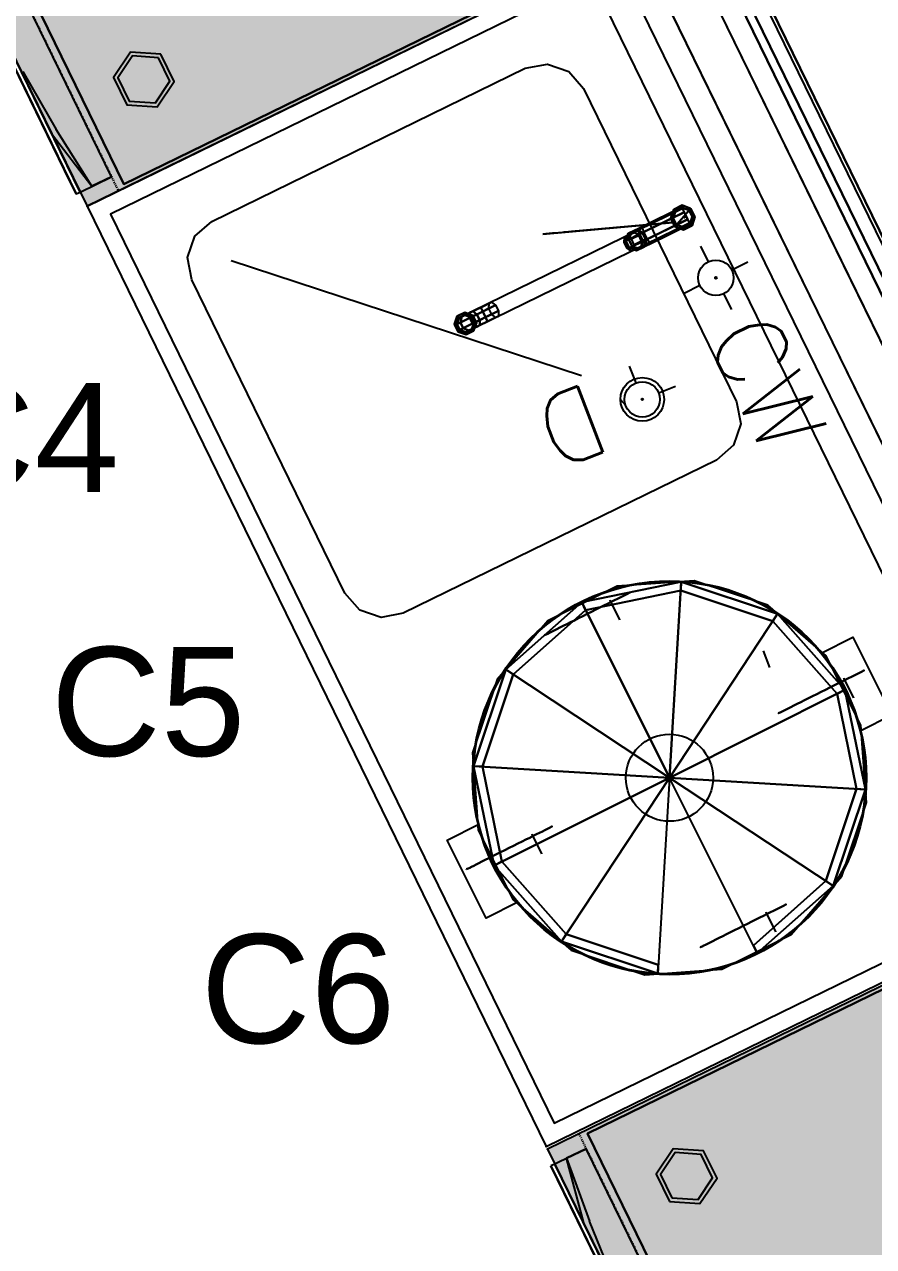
# Model space of a CAD drawing. Header units: millimetres. Extents: x 9159 to 17971, y 10368 to 13314.
# Drawn here: x 14528.6 to 14626, y 11557.1 to 11697.2 of the extents above; entities that cross this region are included whole.
import ezdxf
from ezdxf.enums import TextEntityAlignment as Align

# ---------------------------------------------------------------- set-up
doc = ezdxf.new("R2010")
doc.units = ezdxf.units.MM
doc.header["$LTSCALE"] = 5
doc.linetypes.add('HIDDEN', pattern=[0.375, 0.25, -0.125])
doc.linetypes.add('NASCOSTA', pattern=[0.375, 0.25, -0.125])
for name, color, linetype in [('200-EquipBlack-3d', 250, 'Continuous'), ('200-EquipBorder-2d', 9, 'Continuous'), ('200-EquipID-2d', 7, 'Continuous'), ('200-EquipInternal-2d', 252, 'Continuous'), ('200-EquipSteel-3d', 9, 'Continuous'), ('250-Cwater-2d', 160, 'Continuous'), ('250-Drain-2D', 140, 'Continuous'), ('250-ele-2d', 20, 'Continuous')]:
    doc.layers.add(name, color=color, linetype=linetype)
doc.layers.add('200-InsPoint-3D', color=3, linetype='Continuous', plot=False)
doc.layers.add('Auto-Tefris', color=32, linetype='Continuous', lineweight=18)
doc.styles.add('Arial', font='arial.ttf')
doc.styles.add('ROMANS', font='micross.ttf')
doc.styles.add('SIMPLEX', font='SIMPLEX')

# ---------------------------------------------------------------- blocks, each defined once
blk = doc.blocks.new('RCDR2M20H')
at = {"layer": '200-EquipBorder-2d'}
blk.add_lwpolyline([(0, -700), (1274, -700), (1274, 0), (0, 0)], close=True, dxfattribs=at)
at = {"layer": '200-EquipInternal-2d', "linetype": 'NASCOSTA'}
blk.add_line((0, -660), (1274, -660), dxfattribs=at)
at = {"layer": '200-EquipSteel-3d', "elevation": 60}
blk.add_lwpolyline([(1154.5, -547.4), (1137, -577.7), (1154.5, -608.1), (1189.5, -608.1), (1207, -577.7), (1189.5, -547.4)], close=True, dxfattribs=at)
at = {"layer": '200-EquipSteel-3d'}
blk.add_lwpolyline([(1157, -551.8), (1142, -577.7), (1157, -603.7), (1187, -603.7), (1202, -577.7), (1187, -551.8)], close=True, dxfattribs=at)
blk.add_solid([(0, -700, 860), (0, 0, 860), (1274, -700, 860), (1274, 0, 860)], dxfattribs=at)
for points in [[(795.9, -660, 845), (795.9, -700, 845), (1255.9, -700, 845), (1255.9, -660, 845)], [(1255.9, -685, 165), (1255.9, -685, 845), (1255.9, -660, 845), (1255.9, -660, 165)]]:
    blk.add_3dface(points, dxfattribs=at)
for points, invisible_edges in [([(1255.9, -685, 845), (1255.9, -685, 165), (1179.5, -693.3, 165), (1181, -700, 845)], 4), ([(1179.5, -693.3, 165), (1181, -700, 845), (1104.3, -700, 845), (1102.8, -698.3, 165)], 5), ([(1255.9, -705, 840), (1240.3, -705, 811.5), (1025.9, -705, 792.1), (1025.9, -705, 840)], 4)]:
    blk.add_3dface(points, dxfattribs=dict(at, invisible_edges=invisible_edges))
at = {"layer": '200-EquipSteel-3d', "linetype": 'Continuous'}
blk.add_3dface([(795.9, -705, 840), (1255.9, -705, 840), (1255.9, -700, 845), (795.9, -700, 845)], dxfattribs=at)
at = {"layer": '200-InsPoint-3D', "linetype": 'Continuous'}
blk.add_point((1274, -700), dxfattribs=at)
blk.add_attdef('DISTANG', (0, 0), '', height=1, dxfattribs=at)
at = {"layer": '200-EquipSteel-3d', "linetype": 'Continuous'}
mesh = blk.add_polymesh((6, 3), dxfattribs=at)
for k, corner in enumerate([(1270, -651, 860), (1270, -651, 150), (1270, -651, 150), (4, -651, 860), (4, -651, 150), (4, -651, 150), (4, -1, 860), (4, -1, 150), (4, -651, 150), (1270, -1, 860), (1270, -1, 150), (1270, -651, 150), (1270, -1, 860), (1270, -1, 860), (1270, -651, 860), (4, -1, 860), (4, -1, 860), (4, -651, 860)]):
    mesh.set_mesh_vertex(divmod(k, 3), corner)
blk = doc.blocks.new('RCDR3M30H')
at = {"layer": '200-EquipBorder-2d'}
blk.add_lwpolyline([(0, -700), (1759, -700), (1759, 0), (0, 0)], close=True, dxfattribs=at)
at = {"layer": '200-EquipInternal-2d', "linetype": 'NASCOSTA'}
blk.add_line((0, -660), (1759, -660), dxfattribs=at)
at = {"layer": '200-EquipSteel-3d', "elevation": 60}
blk.add_lwpolyline([(115.3, -600.7), (132.8, -570.4), (115.3, -540.1), (80.3, -540.1), (62.8, -570.4), (80.3, -600.7)], close=True, dxfattribs=at)
at = {"layer": '200-EquipSteel-3d'}
blk.add_lwpolyline([(112.8, -596.4), (127.8, -570.4), (112.8, -544.5), (82.8, -544.5), (67.8, -570.4), (82.8, -596.4)], close=True, dxfattribs=at)
blk.add_solid([(0, -700, 860), (0, 0, 860), (1759, -700, 860), (1759, 0, 860)], dxfattribs=at)
for points in [[(4, -1, 150), (4, -651, 150), (4, -651, 860), (4, -1, 860)], [(1755, -651, 150), (4, -651, 150), (4, -651, 860), (1755, -651, 860)], [(19, -660, 165), (19, -685, 165), (19, -685, 845), (19, -660, 845)], [(19, -660, 845), (19, -700, 845), (479, -700, 845), (479, -660, 845)]]:
    blk.add_3dface(points, dxfattribs=at)
for points, invisible_edges in [([(95.4, -693.3, 165), (95.8, -700, 845), (19, -685, 845), (19, -685, 165)], 1), ([(172.3, -700, 845), (172.1, -698.3, 165), (95.4, -693.3, 165), (95.8, -700, 845)], 5), ([(19, -705, 840), (35.2, -705, 811.5), (249, -705, 792.1), (249, -705, 840)], 4)]:
    blk.add_3dface(points, dxfattribs=dict(at, invisible_edges=invisible_edges))
at = {"layer": '200-EquipSteel-3d', "linetype": 'Continuous'}
blk.add_3dface([(19, -705, 840), (479, -705, 840), (479, -700, 845), (19, -700, 845)], dxfattribs=at)
at = {"layer": '200-InsPoint-3D', "linetype": 'NASCOSTA'}
blk.add_point((0, -700), dxfattribs=at)
at = {"layer": '200-InsPoint-3D', "linetype": 'NASCOSTA', "flags": 9}
blk.add_attdef('DISTANG', (0, 0), '', height=1, dxfattribs=at)
blk = doc.blocks.new('SHTEB1')
at = {"layer": '200-EquipBlack-3d'}
for points, invisible_edges in [([(-12.8, 3.7, 947.4), (0.2, -1.8, 947.5), (-5.2, 10.8, 947.4), (-12.8, 3.7, 947.4)], 3), ([(-12.8, 3.7, 947.4), (-12.8, -7.1, 947.4), (0.2, -1.8, 947.5), (-12.8, 3.7, 947.4)], 6), ([(5.6, 10.8, 947.4), (-5.2, 10.8, 947.4), (0.2, -1.8, 947.5), (5.6, 10.8, 947.4)], 6), ([(13.2, 3.7, 947.4), (5.6, 10.8, 947.4), (0.2, -1.8, 947.5), (13.2, 3.7, 947.4)], 6), ([(13.2, -7.1, 947.4), (13.2, 3.7, 947.4), (0.2, -1.8, 947.5), (13.2, -7.1, 947.4)], 6), ([(-12.8, -7.1, 947.4), (-5.2, -14.5, 947.5), (0.2, -1.8, 947.5), (-12.8, -7.1, 947.4)], 6), ([(-5.2, -14.5, 947.5), (5.6, -14.5, 947.5), (0.2, -1.8, 947.5), (-5.2, -14.5, 947.5)], 6), ([(5.6, -14.5, 947.5), (13.2, -7.1, 947.4), (0.2, -1.8, 947.5), (5.6, -14.5, 947.5)], 6), ([(0.2, -14.5, 935.5), (0.2, -14.5, 947.5), (-41.4, -123.4, 1041.7), (-53.2, -154.5, 1060.2)], 4), ([(-41.4, -123.4, 1041.7), (-43.9, -130.1, 1049.3), (-53.2, -154.5, 1060.2)], 10), ([(-43.9, -130.1, 1049.3), (-44.5, -131.7, 1057.3), (-53.2, -154.5, 1072.8), (-53.2, -154.5, 1060.2)], 10), ([(-44.5, -131.7, 1057.3), (-45.1, -133.3, 1065.3), (-51.9, -151.1, 1079.5), (-53.2, -154.5, 1072.8)], 10), ([(-45.1, -133.3, 1065.3), (-45.1, -133.3, 1073.2), (-49.3, -144.1, 1082.6), (-51.9, -151.1, 1079.5)], 10), ([(-49.3, -144.1, 1082.6), (-45.1, -133.3, 1073.2), (-46.8, -137.7, 1079.5), (-49.3, -144.1, 1082.6)], 1)]:
    blk.add_3dface(points, dxfattribs=dict(at, invisible_edges=invisible_edges))
at = {"layer": '200-EquipInternal-2d'}
blk.add_lwpolyline([(9, 3.7), (3.7, 9), (-3.7, 9), (-9, 3.7), (-9, -285.4), (-3.7, -290.6), (3.7, -290.6), (9, -285.4)], close=True, dxfattribs=at)
at = {"layer": '200-EquipSteel-3d', "extrusion": (-1, 0, 0)}
for p, q in [((5.6, -14.5, 930.6), (-5.2, 10.8, 930.6)), ((5.6, -14.5, 935.5), (-5.2, 10.8, 935.5)), ((4.5, -12, 933.2), (-4.1, 8.3, 933.2))]:
    blk.add_line(p, q, dxfattribs=at)
at = {"layer": '200-EquipSteel-3d', "extrusion": (0, -0.866025, 0.5), "elevation": 537.9}
blk.add_lwpolyline([(-9, 795.3), (-9, 787.8), (-3.7, 782.6), (3.7, 782.6), (9, 787.8), (9, 795.3), (3.7, 800.6), (-3.7, 800.6)], close=True, dxfattribs=at)
at = {"layer": '200-EquipSteel-3d'}
for points in [[(-5.2, 10.8, 930.6), (-5.2, 10.8, 879), (-12.8, 3.7, 879), (-12.8, 3.7, 930.6)], [(-5.2, 10.8, 930.6), (-12.8, 3.7, 930.6), (-10.2, 2.6, 933.2), (-4.1, 8.3, 933.2)], [(-5.2, 10.8, 935.5), (-4.1, 8.3, 933.2), (-10.2, 2.6, 933.2), (-12.8, 3.7, 935.5)], [(-5.2, 10.8, 935.5), (-12.8, 3.7, 935.5), (-12.8, 3.7, 947.4), (-5.2, 10.8, 947.4)], [(-12.8, 3.7, 930.6), (-12.8, 3.7, 879), (-12.8, -7.1, 879), (-12.8, -7.1, 930.6)], [(-12.8, 3.7, 930.6), (-12.8, -7.1, 930.6), (-10.2, -6, 933.2), (-10.2, 2.6, 933.2)], [(-10.2, 2.6, 933.2), (-10.2, -6, 933.2), (-12.8, -7.1, 935.5), (-12.8, 3.7, 935.5)], [(-12.8, 3.7, 947.4), (-12.8, 3.7, 935.5), (-12.8, -7.1, 935.5), (-12.8, -7.1, 947.4)], [(-10.8, 2.4, 917.4), (-10.8, -48.5, 922), (-4.5, -49.5, 927.5), (-4.5, 2.5, 923.7)], [(-10.8, 2.3, 908.5), (-10.8, -50.9, 914.3), (-10.8, -48.5, 922), (-10.8, 2.4, 917.4)], [(-4.5, 2.2, 902.1), (-4.5, -56.1, 908.8), (-10.8, -50.9, 914.3), (-10.8, 2.3, 908.5)], [(5.6, 10.8, 930.6), (5.6, 10.8, 879), (-5.2, 10.8, 879), (-5.2, 10.8, 930.6)], [(5.6, 10.8, 930.6), (-5.2, 10.8, 930.6), (-4.1, 8.3, 933.2), (4.5, 8.3, 933.2)], [(4.5, 8.3, 933.2), (-4.1, 8.3, 933.2), (-5.2, 10.8, 935.5), (5.6, 10.8, 935.5)], [(5.6, 10.8, 935.5), (-5.2, 10.8, 935.5), (-5.2, 10.8, 947.4), (5.6, 10.8, 947.4)], [(-4.5, 2.5, 923.7), (-4.5, -49.5, 927.5), (4.5, -49.5, 927.5), (4.5, 2.5, 923.7)], [(-4.5, -56.1, 908.8), (-4.5, 2.2, 902.1), (4.5, 2.2, 902.1), (4.5, -56.1, 908.8)], [(13.2, 3.7, 930.6), (5.6, 10.8, 930.6), (4.5, 8.3, 933.2), (10.6, 2.6, 933.2)], [(10.6, 2.6, 933.2), (4.5, 8.3, 933.2), (5.6, 10.8, 935.5), (13.2, 3.7, 935.5)], [(10.8, -48.5, 922), (10.8, 2.4, 917.4), (4.5, 2.5, 923.7), (4.5, -49.5, 927.5)], [(4.5, -56.1, 908.8), (4.5, 2.2, 902.1), (10.8, 2.3, 908.5), (10.8, -50.9, 914.3)], [(13.2, 3.7, 930.6), (13.2, 3.7, 879), (5.6, 10.8, 879), (5.6, 10.8, 930.6)], [(5.6, 10.8, 935.5), (5.6, 10.8, 947.4), (13.2, 3.7, 947.4), (13.2, 3.7, 935.5)], [(13.2, -7.1, 930.6), (13.2, 3.7, 930.6), (10.6, 2.6, 933.2), (10.6, -6, 933.2)], [(10.6, -6, 933.2), (10.6, 2.6, 933.2), (13.2, 3.7, 935.5), (13.2, -7.1, 935.5)], [(10.8, -50.9, 914.3), (10.8, 2.3, 908.5), (10.8, 2.3, 917.4), (10.8, -48.5, 922)], [(13.2, -7.1, 930.6), (13.2, -7.1, 879), (13.2, 3.7, 879), (13.2, 3.7, 930.6)], [(13.2, 3.7, 935.5), (13.2, 3.7, 947.4), (13.2, -7.1, 947.4), (13.2, -7.1, 935.5)], [(-12.8, -7.1, 930.6), (-5.2, -14.5, 930.6), (-4.1, -12, 933.2), (-10.2, -6, 933.2)], [(-12.8, -7.1, 935.5), (-10.2, -6, 933.2), (-4.1, -12, 933.2), (-5.2, -14.5, 935.5)], [(-12.8, -7.1, 930.6), (-12.8, -7.1, 879), (-5.2, -14.5, 879), (-5.2, -14.5, 930.6)], [(-12.8, -7.1, 935.5), (-5.2, -14.5, 935.5), (-5.2, -14.5, 947.5), (-12.8, -7.1, 947.4)], [(-4.1, -12, 933.2), (-5.2, -14.5, 930.6), (5.6, -14.5, 930.6), (4.5, -12, 933.2)], [(-4.1, -12, 933.2), (4.5, -12, 933.2), (5.6, -14.5, 935.5), (-5.2, -14.5, 935.5)], [(4.5, -12, 933.2), (5.6, -14.5, 930.6), (13.2, -7.1, 930.6), (10.6, -6, 933.2)], [(5.6, -14.5, 935.5), (4.5, -12, 933.2), (10.6, -6, 933.2), (13.2, -7.1, 935.5)], [(5.6, -14.5, 930.6), (5.6, -14.5, 879), (13.2, -7.1, 879), (13.2, -7.1, 930.6)], [(5.6, -14.5, 947.5), (5.6, -14.5, 935.5), (13.2, -7.1, 935.5), (13.2, -7.1, 947.4)], [(-5.2, -14.5, 930.6), (-5.2, -14.5, 879), (5.6, -14.5, 879), (5.6, -14.5, 930.6)], [(-5.2, -14.5, 935.5), (5.6, -14.5, 935.5), (5.6, -14.5, 947.5), (-5.2, -14.5, 947.5)], [(-4.5, -49.5, 927.5), (-4.5, -51, 931.3), (-10.8, -54.3, 928.1), (-10.8, -48.5, 922)], [(-10.8, -48.5, 922), (-10.8, -54.3, 928.1), (-10.8, -62.1, 923.6), (-10.8, -50.9, 914.3)], [(-10.8, -57.1, 937), (-4.5, -50.8, 937), (-3.7, -54.7, 950.3), (-9, -59.3, 947.7)], [(-4.5, -51, 931.3), (-4.5, -50.8, 937), (-10.8, -57.1, 937), (-10.8, -54.3, 928.1)], [(-10.8, -50.9, 914.3), (-4.5, -56.1, 908.8), (-4.5, -68.5, 920.5), (-10.8, -62.1, 923.6)], [(-10.8, -54.3, 928.1), (-10.8, -57.1, 937), (-10.8, -66, 937), (-10.8, -62.1, 923.6)], [(-9, -59.3, 947.7), (-3.7, -54.7, 950.3), (-3.7, -65.6, 962.3), (-9, -68.2, 957.7)], [(4.5, -49.5, 927.5), (4.5, -51, 931.3), (-4.5, -51, 931.3), (-4.5, -49.5, 927.5)], [(-4.5, -50.8, 937), (4.5, -50.8, 937), (3.7, -54.7, 950.3), (-3.7, -54.7, 950.3)], [(4.5, -51, 931.3), (4.5, -50.8, 937), (-4.5, -50.8, 937), (-4.5, -51, 931.3)], [(-3.7, -54.7, 950.3), (3.7, -54.7, 950.3), (3.7, -65.6, 962.3), (-3.7, -65.6, 962.3)], [(4.5, -50.8, 937), (10.8, -57.1, 937), (9, -59.3, 947.7), (3.7, -54.7, 950.3)], [(3.7, -54.7, 950.3), (9, -59.3, 947.7), (9, -68.2, 957.7), (3.7, -65.6, 962.3)], [(4.5, -49.5, 927.5), (10.8, -48.5, 922), (10.8, -54.3, 928.1), (4.5, -51, 931.3)], [(4.5, -51, 931.3), (10.8, -54.3, 928.1), (10.8, -57.1, 937), (4.5, -50.8, 937)], [(4.5, -56.1, 908.8), (10.8, -50.9, 914.3), (10.8, -62.1, 923.6), (4.5, -68.5, 920.5)], [(10.8, -48.5, 922), (10.8, -50.9, 914.3), (10.8, -62.1, 923.6), (10.8, -54.3, 928.1)], [(10.8, -54.3, 928.1), (10.8, -62.1, 923.6), (10.8, -66, 937), (10.8, -57.1, 937)], [(-10.8, -66, 937), (-9, -65.7, 943.9), (-9, -59.3, 947.7), (-10.8, -57.1, 937)], [(-10.8, -62.1, 923.6), (-4.5, -68.5, 920.5), (-4.5, -72.4, 937), (-10.8, -66, 937)], [(-4.5, -72.4, 937), (-3.7, -72.6, 941.3), (-9, -65.7, 943.9), (-10.8, -66, 937)], [(-9, -65.7, 943.9), (-9, -71.9, 951.2), (-9, -68.2, 957.7), (-9, -59.3, 947.7)], [(-3.7, -72.6, 941.3), (-3.7, -74.6, 946.7), (-9, -71.9, 951.2), (-9, -65.7, 943.9)], [(-4.5, -56.1, 908.8), (4.5, -56.1, 908.8), (4.5, -68.5, 920.5), (-4.5, -68.5, 920.5)], [(-4.5, -68.5, 920.5), (4.5, -68.5, 920.5), (4.5, -72.4, 937), (-4.5, -72.4, 937)], [(3.7, -72.6, 941.3), (9, -65.7, 943.9), (9, -71.9, 951.2), (3.7, -74.6, 946.7)], [(4.5, -72.4, 937), (10.8, -66, 937), (9, -65.7, 943.9), (3.7, -72.6, 941.3)], [(4.5, -68.5, 920.5), (10.8, -62.1, 923.6), (10.8, -66, 937), (4.5, -72.4, 937)], [(10.8, -66, 937), (10.8, -57.1, 937), (9, -59.3, 947.7), (9, -65.7, 943.9)], [(9, -65.7, 943.9), (9, -59.3, 947.7), (9, -68.2, 957.7), (9, -71.9, 951.2)], [(4.5, -72.4, 937), (3.7, -72.6, 941.3), (-3.7, -72.6, 941.3), (-4.5, -72.4, 937)], [(3.7, -72.6, 941.3), (3.7, -74.6, 946.7), (-3.7, -74.6, 946.7), (-3.7, -72.6, 941.3)], [(-3.7, -255.3, 1066.7), (-9, -255.3, 1061.4), (-9, -241.4, 1057.7), (-3.7, -238.8, 1062.3)], [(-9, -255.3, 1054), (-9, -255.3, 1061.4), (-9, -241.4, 1057.7), (-9, -245.1, 1051.2)], [(-3.7, -255.3, 1048.7), (-9, -255.3, 1054), (-9, -245.1, 1051.2), (-3.7, -247.8, 1046.7)], [(3.7, -255.3, 1066.7), (-3.7, -255.3, 1066.7), (-3.7, -238.8, 1062.3), (3.7, -238.8, 1062.3)], [(-3.7, -255.3, 1048.7), (-3.7, -247.8, 1046.7), (3.7, -247.8, 1046.7), (3.7, -255.3, 1048.7)], [(9, -255.3, 1061.4), (3.7, -255.3, 1066.7), (3.7, -238.8, 1062.3), (9, -241.4, 1057.7)], [(3.7, -255.3, 1048.7), (3.7, -247.8, 1046.7), (9, -245.1, 1051.2), (9, -255.3, 1054)], [(9, -255.3, 1054), (9, -245.1, 1051.2), (9, -241.4, 1057.7), (9, -255.3, 1061.4)], [(-9, -265.4, 1051.2), (-9, -269.1, 1057.7), (-9, -255.3, 1061.4), (-9, -255.3, 1054)], [(-3.7, -271.8, 1062.3), (-9, -269.1, 1057.7), (-9, -255.3, 1061.4), (-3.7, -255.3, 1066.7)], [(-3.7, -262.8, 1046.7), (-9, -265.4, 1051.2), (-9, -255.3, 1054), (-3.7, -255.3, 1048.7)], [(-3.7, -268.3, 1041.2), (-9, -272.8, 1043.8), (-9, -265.4, 1051.2), (-3.7, -262.8, 1046.7)], [(-9, -272.8, 1043.8), (-9, -279.3, 1047.5), (-9, -269.1, 1057.7), (-9, -265.4, 1051.2)], [(3.7, -271.8, 1062.3), (-3.7, -271.8, 1062.3), (-3.7, -255.3, 1066.7), (3.7, -255.3, 1066.7)], [(-3.7, -262.8, 1046.7), (-3.7, -255.3, 1048.7), (3.7, -255.3, 1048.7), (3.7, -262.8, 1046.7)], [(-3.7, -268.3, 1041.2), (-3.7, -262.8, 1046.7), (3.7, -262.8, 1046.7), (3.7, -268.3, 1041.2)], [(9, -269.1, 1057.7), (3.7, -271.8, 1062.3), (3.7, -255.3, 1066.7), (9, -255.3, 1061.4)], [(3.7, -262.8, 1046.7), (3.7, -255.3, 1048.7), (9, -255.3, 1054), (9, -265.4, 1051.2)], [(3.7, -268.3, 1041.2), (3.7, -262.8, 1046.7), (9, -265.4, 1051.2), (9, -272.8, 1043.8)], [(9, -265.4, 1051.2), (9, -255.3, 1054), (9, -255.3, 1061.4), (9, -269.1, 1057.7)], [(9, -272.8, 1043.8), (9, -265.4, 1051.2), (9, -269.1, 1057.7), (9, -279.3, 1047.5)], [(-4.8, -267.6, 977.4), (-11.7, -274.4, 977.4), (-11.7, -274.4, 988.8), (-4.8, -267.6, 988.8)], [(-3.7, -270.3, 994.5), (-4.8, -267.6, 988.8), (-11.7, -274.4, 988.8), (-9, -275.5, 994.5)], [(-4.8, -267.6, 977.4), (-3.7, -270.3, 973), (-9, -275.5, 973), (-11.7, -274.4, 977.4)], [(-11.7, -274.4, 977.4), (-11.7, -284.1, 977.4), (-11.7, -284.1, 988.8), (-11.7, -274.4, 988.8)], [(-9, -275.5, 994.5), (-11.7, -274.4, 988.8), (-11.7, -284.1, 988.8), (-9, -283, 994.5)], [(-11.7, -274.4, 977.4), (-9, -275.5, 973), (-9, -283, 973), (-11.7, -284.1, 977.4)], [(-3.7, -270.3, 1033.7), (-9, -275.5, 1033.7), (-9, -272.8, 1043.8), (-3.7, -268.3, 1041.2)], [(-3.7, -283.8, 1050.2), (-9, -279.3, 1047.5), (-9, -269.1, 1057.7), (-3.7, -271.8, 1062.3)], [(-3.7, -270.3, 994.5), (-9, -275.5, 994.5), (-9, -275.5, 1033.7), (-3.7, -270.3, 1033.7)], [(-9, -275.5, 1033.7), (-9, -283, 1033.7), (-9, -279.3, 1047.5), (-9, -272.8, 1043.8)], [(-9, -275.5, 994.5), (-9, -283, 994.5), (-9, -283, 1033.7), (-9, -275.5, 1033.7)], [(-3.7, -288.3, 1033.7), (-9, -283, 1033.7), (-9, -279.3, 1047.5), (-3.7, -283.8, 1050.2)], [(4.8, -267.6, 977.4), (-4.8, -267.6, 977.4), (-4.8, -267.6, 988.8), (4.8, -267.6, 988.8)], [(3.7, -270.3, 994.5), (4.8, -267.6, 988.8), (-4.8, -267.6, 988.8), (-3.7, -270.3, 994.5)], [(4.8, -267.6, 977.4), (3.7, -270.3, 973), (-3.7, -270.3, 973), (-4.8, -267.6, 977.4)], [(-3.7, -270.3, 1033.7), (-3.7, -268.3, 1041.2), (3.7, -268.3, 1041.2), (3.7, -270.3, 1033.7)], [(3.7, -270.3, 994.5), (-3.7, -270.3, 994.5), (-3.7, -270.3, 1033.7), (3.7, -270.3, 1033.7)], [(3.7, -283.8, 1050.2), (-3.7, -283.8, 1050.2), (-3.7, -271.8, 1062.3), (3.7, -271.8, 1062.3)], [(9, -275.5, 994.5), (11.7, -274.4, 988.8), (4.8, -267.6, 988.8), (3.7, -270.3, 994.5)], [(11.7, -274.4, 977.4), (9, -275.5, 973), (3.7, -270.3, 973), (4.8, -267.6, 977.4)], [(3.7, -270.3, 1033.7), (3.7, -268.3, 1041.2), (9, -272.8, 1043.8), (9, -275.5, 1033.7)], [(9, -279.3, 1047.5), (3.7, -283.8, 1050.2), (3.7, -271.8, 1062.3), (9, -269.1, 1057.7)], [(9, -275.5, 994.5), (3.7, -270.3, 994.5), (3.7, -270.3, 1033.7), (9, -275.5, 1033.7)], [(9, -283, 1033.7), (3.7, -288.3, 1033.7), (3.7, -283.8, 1050.2), (9, -279.3, 1047.5)], [(11.7, -274.4, 977.4), (4.8, -267.6, 977.4), (4.8, -267.6, 988.8), (11.7, -274.4, 988.8)], [(9, -275.5, 1033.7), (9, -272.8, 1043.8), (9, -279.3, 1047.5), (9, -283, 1033.7)], [(9, -283, 994.5), (11.7, -284.1, 988.8), (11.7, -274.4, 988.8), (9, -275.5, 994.5)], [(11.7, -284.1, 977.4), (9, -283, 973), (9, -275.5, 973), (11.7, -274.4, 977.4)], [(9, -283, 994.5), (9, -275.5, 994.5), (9, -275.5, 1033.7), (9, -283, 1033.7)], [(11.7, -284.1, 977.4), (11.7, -274.4, 977.4), (11.7, -274.4, 988.8), (11.7, -284.1, 988.8)], [(-9, -283, 994.5), (-11.7, -284.1, 988.8), (-4.8, -291, 988.8), (-3.7, -288.3, 994.5)], [(-11.7, -284.1, 977.4), (-9, -283, 973), (-3.7, -288.3, 973), (-4.8, -291, 977.4)], [(-11.7, -284.1, 977.4), (-4.8, -291, 977.4), (-4.8, -291, 988.8), (-11.7, -284.1, 988.8)], [(-9, -283, 994.5), (-3.7, -288.3, 994.5), (-3.7, -288.3, 1033.7), (-9, -283, 1033.7)], [(-3.7, -288.3, 994.5), (-4.8, -291, 988.8), (4.8, -291, 988.8), (3.7, -288.3, 994.5)], [(-4.8, -291, 977.4), (-3.7, -288.3, 973), (3.7, -288.3, 973), (4.8, -291, 977.4)], [(-4.8, -291, 977.4), (4.8, -291, 977.4), (4.8, -291, 988.8), (-4.8, -291, 988.8)], [(3.7, -288.3, 1033.7), (-3.7, -288.3, 1033.7), (-3.7, -283.8, 1050.2), (3.7, -283.8, 1050.2)], [(-3.7, -288.3, 994.5), (3.7, -288.3, 994.5), (3.7, -288.3, 1033.7), (-3.7, -288.3, 1033.7)], [(3.7, -288.3, 994.5), (9, -283, 994.5), (9, -283, 1033.7), (3.7, -288.3, 1033.7)], [(3.7, -288.3, 994.5), (4.8, -291, 988.8), (11.7, -284.1, 988.8), (9, -283, 994.5)], [(4.8, -291, 977.4), (3.7, -288.3, 973), (9, -283, 973), (11.7, -284.1, 977.4)], [(4.8, -291, 977.4), (11.7, -284.1, 977.4), (11.7, -284.1, 988.8), (4.8, -291, 988.8)]]:
    blk.add_3dface(points, dxfattribs=at)
blk = doc.blocks.new('attrib')
at = {"layer": '200-EquipID-2d', "style": 'Arial'}
blk.add_attdef('POS', text='', height=2.5, dxfattribs=at).set_placement((0, 0, -1), align=Align.MIDDLE)
at = {"layer": '200-EquipID-2d', "style": 'ROMANS', "flags": 1}
for tag, p in [('ZONA', (0, -4.905, -2)), ('EQUIPMENTDATA', (0, -7.89, -2)), ('LONGDESCR', (0, -11.302, -2)), ('EQUIPMENTCONN', (0, -14.714, -2)), ('ACCESSORYDATA', (0, -18.552, -2)), ('ACCESSORYCONN', (0, -21.857, -2))]:
    blk.add_attdef(tag, text='', height=2.5, dxfattribs=at).set_placement(p, align=Align.CENTER)
blk = doc.blocks.new('CCON')
at = {"layer": '250-Cwater-2d'}
for p, q in [((0, 40.6), (0, 20.3)), ((-40.6, 0), (-20.3, 0)), ((20.3, 0), (40.6, 0)), ((0, -20.3), (0, -40.6))]:
    blk.add_line(p, q, dxfattribs=at)
for radius in [20.3, 1]:
    blk.add_circle((0, 0), radius, dxfattribs=at)
blk.add_point((0, 0), dxfattribs=at)
at = {"layer": '250-Cwater-2d', "style": 'SIMPLEX', "flags": 8}
blk.add_attdef('CW', (56.5, -40.6), '', height=81, dxfattribs=at)
blk = doc.blocks.new('TRB6')
at = {"layer": '200-EquipBlack-3d', "extrusion": (0, 1, 0)}
for centre in [(0.4, 62.9, 210.2), (200.4, 62.9, 10.2), (-199.6, 62.9, 10.2), (0.4, 62.9, -189.8)]:
    blk.add_circle(centre, 55, dxfattribs=at)
at = {"layer": '200-EquipBorder-2d'}
for points in [[(-219.4, -50), (-260, -50), (-260, 50), (-219.4, 50)], [(219.4, 50), (260, 50), (260, -50), (219.4, -50)]]:
    blk.add_lwpolyline(points, dxfattribs=at)
blk.add_circle((0, 0), 225, dxfattribs=at)
at = {"layer": '200-EquipInternal-2d'}
blk.add_circle((0, 0), 50, dxfattribs=at)
at = {"layer": '200-EquipSteel-3d', "elevation": 580}
blk.add_lwpolyline([(-44.4, 223.3), (-126.5, 189.3), (-189.3, 126.5), (-223.3, 44.4), (-223.3, -44.4), (-189.3, -126.5), (-126.5, -189.3), (-44.4, -223.3), (44.4, -223.3), (126.5, -189.3), (189.3, -126.5), (223.3, -44.4), (223.3, 44.4), (189.3, 126.5), (126.5, 189.3), (44.4, 223.3)], close=True, dxfattribs=at)
at = {"layer": '200-EquipSteel-3d', "extrusion": (1, 0, 0)}
for points, elevation in [([(187.5, 50.6), (187.5, 150), (212.5, 150), (212.5, 50.6)], 30), ([(-12.5, 50.6), (-12.5, 150), (12.5, 150), (12.5, 50.6)], -170), ([(-12.5, 50.6), (-12.5, 150), (12.5, 150), (12.5, 50.6)], 230), ([(-212.5, 50.6), (-212.5, 150), (-187.5, 150), (-187.5, 50.6)], 30)]:
    blk.add_lwpolyline(points, dxfattribs=dict(at, elevation=elevation))
at = {"layer": '200-EquipSteel-3d'}
blk.add_circle((0, 0, 600), 225.9, dxfattribs=at)
at = {"layer": '200-InsPoint-3D', "flags": 9}
blk.add_attdef('DISTANG', (0, 0), '', height=1, dxfattribs=at)
at = {"layer": '200-EquipSteel-3d'}
mesh = blk.add_polymesh((12, 7), dxfattribs=dict(at, m_close=True))
for k, corner in enumerate([(0, -225, 150), (0, -225, 200), (0, -215, 200), (0, -215, 580), (0, -225, 580), (0, -225, 600), (0, 0, 580), (112.5, -194.9, 150), (112.5, -194.9, 200), (107.5, -186.2, 200), (107.5, -186.2, 580), (112.5, -194.9, 580), (112.5, -194.9, 600), (0, 0, 580), (194.9, -112.5, 150), (194.9, -112.5, 200), (186.2, -107.5, 200), (186.2, -107.5, 580), (194.9, -112.5, 580), (194.9, -112.5, 600), (0, 0, 580), (225, 0, 150), (225, 0, 200), (215, 0, 200), (215, 0, 580), (225, 0, 580), (225, 0, 600), (0, 0, 580), (194.9, 112.5, 150), (194.9, 112.5, 200), (186.2, 107.5, 200), (186.2, 107.5, 580), (194.9, 112.5, 580), (194.9, 112.5, 600), (0, 0, 580), (112.5, 194.9, 150), (112.5, 194.9, 200), (107.5, 186.2, 200), (107.5, 186.2, 580), (112.5, 194.9, 580), (112.5, 194.9, 600), (0, 0, 580), (0, 225, 150), (0, 225, 200), (0, 215, 200), (0, 215, 580), (0, 225, 580), (0, 225, 600), (0, 0, 580), (-112.5, 194.9, 150), (-112.5, 194.9, 200), (-107.5, 186.2, 200), (-107.5, 186.2, 580), (-112.5, 194.9, 580), (-112.5, 194.9, 600), (0, 0, 580), (-194.9, 112.5, 150), (-194.9, 112.5, 200), (-186.2, 107.5, 200), (-186.2, 107.5, 580), (-194.9, 112.5, 580), (-194.9, 112.5, 600), (0, 0, 580), (-225, 0, 150), (-225, 0, 200), (-215, 0, 200), (-215, 0, 580), (-225, 0, 580), (-225, 0, 600), (0, 0, 580), (-194.9, -112.5, 150), (-194.9, -112.5, 200), (-186.2, -107.5, 200), (-186.2, -107.5, 580), (-194.9, -112.5, 580), (-194.9, -112.5, 600), (0, 0, 580), (-112.5, -194.9, 150), (-112.5, -194.9, 200), (-107.5, -186.2, 200), (-107.5, -186.2, 580), (-112.5, -194.9, 580), (-112.5, -194.9, 600), (0, 0, 580)]):
    mesh.set_mesh_vertex(divmod(k, 7), corner)
blk = doc.blocks.new('DCON')
at = {"layer": '250-Drain-2D'}
for p, q in [((0, 40.6), (0, 20.3)), ((-40.6, 0), (-20.3, 0)), ((20.3, 0), (40.6, 0)), ((0, -20.3), (0, -40.6))]:
    blk.add_line(p, q, dxfattribs=at)
for radius in [20.3, 1]:
    blk.add_circle((0, 0), radius, dxfattribs=at)
blk.add_point((0, 0), dxfattribs=at)
at = {"layer": '250-Drain-2D', "style": 'SIMPLEX', "flags": 8}
blk.add_attdef('D', (50, -40.6), '', height=81, dxfattribs=at)
blk = doc.blocks.new('ECON')
at = {"layer": '250-ele-2d'}
for p, q in [((0, 40.6), (0, 20.3)), ((-40.6, 0), (-20.3, 0)), ((20.3, 0), (40.6, 0)), ((0, -20.3), (0, -40.6))]:
    blk.add_line(p, q, dxfattribs=at)
for radius in [20.3, 1]:
    blk.add_circle((0, 0), radius, dxfattribs=at)
blk.add_point((0, 0), dxfattribs=at)
at = {"layer": '250-ele-2d', "style": 'SIMPLEX', "flags": 8}
blk.add_attdef('E', (50, -40.6), '', height=81, dxfattribs=at)
blk = doc.blocks.new('MBM2GRW')
at = {"layer": '200-EquipBlack-3d', "elevation": 900}
for points in [[(39.6, -68), (29.2, -50), (39.6, -32), (60.4, -32), (70.8, -50), (60.4, -68)], [(680.4, -68), (690.8, -50), (680.4, -32), (659.6, -32), (649.2, -50), (659.6, -68)], [(39.6, -402), (29.2, -420), (39.6, -438), (60.4, -438), (70.8, -420), (60.4, -402)], [(680.4, -402), (690.8, -420), (680.4, -438), (659.6, -438), (649.2, -420), (659.6, -402)]]:
    blk.add_lwpolyline(points, close=True, dxfattribs=at)
at = {"layer": '200-EquipBlack-3d', "extrusion": (0, -1, 0), "elevation": 409.7}
for points in [[(246.3, 1236.3), (242.7, 1230), (246.3, 1223.7), (253.7, 1223.7), (257.3, 1230), (253.7, 1236.3)], [(516.3, 1236.3), (512.7, 1230), (516.3, 1223.7), (523.7, 1223.7), (527.3, 1230), (523.7, 1236.3)]]:
    blk.add_lwpolyline(points, close=True, dxfattribs=at)
at = {"layer": '200-EquipBlack-3d', "extrusion": (-1, 0, 0)}
for p in [(30, -361.9, 1372.3), (30, -396.7, 1334.9)]:
    blk.add_point(p, dxfattribs=at)
at = {"layer": '200-EquipBlack-3d', "extrusion": (1, 0, 0)}
for p in [(690, -361.9, 1372.3), (690, -396.7, 1334.9)]:
    blk.add_point(p, dxfattribs=at)
at = {"layer": '200-EquipBlack-3d'}
for points in [[(20, -12.7, 1390), (12.7, -20, 1390), (4, -15, 1370), (15, -4, 1370)], [(4, -15, 1370), (4, -15, 1350), (15, -4, 1350), (15, -4, 1370)], [(20, -12.7, 1390), (30, -30, 1405), (12.7, -20, 1390)], [(15, -4, 1370), (15, -4, 1350), (30, 0, 1350), (30, 0, 1370)], [(30, -10, 1390), (20, -12.7, 1390), (15, -4, 1370), (30, 0, 1370)], [(30, -10, 1390), (30, -30, 1405), (20, -12.7, 1390)], [(690, -10, 1390), (700, -12.7, 1390), (705, -4, 1370), (690, 0, 1370)], [(705, -4, 1370), (705, -4, 1350), (690, 0, 1350), (690, 0, 1370)], [(690, -10, 1390), (690, -30, 1405), (700, -12.7, 1390)], [(700, -12.7, 1390), (690, -30, 1405), (707.3, -20, 1390)], [(700, -12.7, 1390), (707.3, -20, 1390), (716, -15, 1370), (705, -4, 1370)], [(716, -15, 1370), (716, -15, 1350), (705, -4, 1350), (705, -4, 1370)], [(12.7, -20, 1390), (10, -30, 1390), (0, -30, 1370), (4, -15, 1370)], [(0, -30, 1370), (0, -30, 1350), (4, -15, 1350), (4, -15, 1370)], [(12.7, -20, 1390), (30, -30, 1405), (10, -30, 1390)], [(707.3, -20, 1390), (690, -30, 1405), (710, -30, 1390)], [(707.3, -20, 1390), (710, -30, 1390), (720, -30, 1370), (716, -15, 1370)], [(720, -30, 1370), (720, -30, 1350), (716, -15, 1350), (716, -15, 1370)], [(0, -330, 1370), (10, -330, 1390), (10, -30, 1390), (0, -30, 1370)], [(0, -330, 1350), (0, -330, 1370), (0, -30, 1370), (0, -30, 1350)], [(10, -330, 1390), (30, -330, 1405), (30, -30, 1405), (10, -30, 1390)], [(710, -330, 1390), (690, -330, 1405), (690, -30, 1405), (710, -30, 1390)], [(720, -330, 1370), (710, -330, 1390), (710, -30, 1390), (720, -30, 1370)], [(720, -330, 1350), (720, -330, 1370), (720, -30, 1370), (720, -30, 1350)], [(12.7, -340, 1390), (10, -330, 1390), (0, -330, 1370), (4, -345, 1370)], [(12.7, -340, 1390), (30, -330, 1405), (10, -330, 1390)], [(20, -347.3, 1390), (30, -330, 1405), (12.7, -340, 1390)], [(30, -350, 1390), (30, -330, 1405), (20, -347.3, 1390)], [(30, -330, 1334.9), (30, -330, 1372.2), (30, -370.4, 1372.3), (30, -396.7, 1334.9)], [(30, -330, 1290), (30, -330, 1334.9), (30, -396.7, 1334.9), (30, -417.9, 1290)], [(30, -330, 1250), (30, -330, 1290), (30, -417.9, 1290), (30, -430, 1250)], [(30, -330, 1405), (30, -370.4, 1372.3), (30, -330, 1372.2)], [(707.3, -340, 1390), (690, -330, 1405), (710, -330, 1390)], [(700, -347.3, 1390), (690, -330, 1405), (707.3, -340, 1390)], [(690, -350, 1390), (690, -330, 1405), (700, -347.3, 1390)], [(690, -330, 1405), (690, -370.4, 1372.3), (690, -330, 1372.2)], [(690, -330, 1250), (690, -330, 1290), (690, -417.9, 1290), (690, -430, 1250)], [(690, -330, 1290), (690, -330, 1334.9), (690, -396.7, 1334.9), (690, -417.9, 1290)], [(690, -330, 1334.9), (690, -330, 1372.2), (690, -370.4, 1372.3), (690, -396.7, 1334.9)], [(707.3, -340, 1390), (710, -330, 1390), (720, -330, 1370), (716, -345, 1370)], [(2.6, -364.3, 1334.8), (4, -345, 1370), (11, -356, 1370), (7.5, -383.7, 1334.9)], [(20, -347.3, 1390), (12.7, -340, 1390), (4, -345, 1370), (11, -356, 1370)], [(11, -356, 1370), (20, -347.3, 1390), (19.5, -366.2, 1371.1)], [(30, -350, 1390), (20, -347.3, 1390), (15, -356, 1370), (30, -370.4, 1372.3)], [(30, -370.4, 1372.3), (19.5, -366.2, 1371.1), (20, -347.3, 1390), (30, -350, 1390)], [(690, -350, 1390), (700, -347.3, 1390), (705, -356, 1370), (690, -370.4, 1372.3)], [(690, -370.4, 1372.3), (700.5, -366.2, 1371.1), (700, -347.3, 1390), (690, -350, 1390)], [(700, -347.3, 1390), (707.3, -340, 1390), (716, -345, 1370), (709, -356, 1370)], [(709, -356, 1370), (700, -347.3, 1390), (700.5, -366.2, 1371.1)], [(717.4, -364.3, 1334.8), (716, -345, 1370), (709, -356, 1370), (712.5, -383.7, 1334.9)], [(7.3, -383.8, 1334.9), (2.6, -364.3, 1334.8), (0.8, -389.2, 1289.7), (5.5, -404.9, 1290)], [(7.5, -383.7, 1334.9), (11, -356, 1370), (19.5, -366.2, 1371.1), (15, -392.7, 1334.9)], [(712.5, -383.7, 1334.9), (709, -356, 1370), (700.5, -366.2, 1371.1), (705, -392.7, 1334.9)], [(712.7, -383.8, 1334.9), (717.4, -364.3, 1334.8), (719.2, -389.2, 1289.7), (714.5, -404.9, 1290)], [(15, -392.7, 1334.9), (19.5, -366.2, 1371.1), (30, -370.4, 1372.3), (30, -396.7, 1334.9)], [(705, -392.7, 1334.9), (700.5, -366.2, 1371.1), (690, -370.4, 1372.3), (690, -396.7, 1334.9)], [(5.5, -404.9, 1290), (0.8, -389.2, 1289.7), (0, -400, 1250), (4, -415, 1250)], [(15, -392.7, 1334.9), (7.5, -383.7, 1334.9), (5.5, -404.9, 1290), (15, -413.9, 1290)], [(705, -392.7, 1334.9), (712.5, -383.7, 1334.9), (714.5, -404.9, 1290), (705, -413.9, 1290)], [(714.5, -404.9, 1290), (719.2, -389.2, 1289.7), (720, -400, 1250), (716, -415, 1250)], [(15, -413.9, 1290), (5.5, -404.9, 1290), (4, -415, 1250), (15, -426, 1250)], [(30, -396.7, 1334.9), (15, -392.7, 1334.9), (15, -413.9, 1290), (30, -417.9, 1290)], [(690, -396.7, 1334.9), (705, -392.7, 1334.9), (705, -413.9, 1290), (690, -417.9, 1290)], [(705, -413.9, 1290), (714.5, -404.9, 1290), (716, -415, 1250), (705, -426, 1250)], [(30, -417.9, 1290), (15, -413.9, 1290), (15, -426, 1250), (30, -430, 1250)], [(690, -417.9, 1290), (705, -413.9, 1290), (705, -426, 1250), (690, -430, 1250)]]:
    blk.add_3dface(points, dxfattribs=at)
for points, invisible_edges in [([(0, -330, 1290), (0, -330, 1370), (4, -345, 1370), (0.8, -389.2, 1289.7)], 8), ([(0, -400, 1250), (0, -330, 1250), (0, -330, 1290), (0.8, -389.2, 1289.7)], 4), ([(720, -330, 1290), (720, -330, 1370), (716, -345, 1370), (719.2, -389.2, 1289.7)], 8), ([(720, -400, 1250), (720, -330, 1250), (720, -330, 1290), (719.2, -389.2, 1289.7)], 4), ([(257.3, -509.7, 1230), (253.7, -509.7, 1236.3), (246.3, -509.7, 1236.3), (242.7, -509.7, 1230)], 8), ([(257.3, -509.7, 1230), (242.7, -509.7, 1230), (246.3, -509.7, 1223.7), (253.7, -509.7, 1223.7)], 1), ([(527.3, -509.7, 1230), (512.7, -509.7, 1230), (516.3, -509.7, 1223.7), (523.7, -509.7, 1223.7)], 1), ([(527.3, -509.7, 1230), (523.7, -509.7, 1236.3), (516.3, -509.7, 1236.3), (512.7, -509.7, 1230)], 8)]:
    blk.add_3dface(points, dxfattribs=dict(at, invisible_edges=invisible_edges))
at = {"layer": '200-EquipBorder-2d'}
blk.add_lwpolyline([(0, -470), (0, -30), (4, -15), (15, -4), (30, 0), (690, 0), (705, -4), (716, -15), (720, -30), (720, -470)], close=True, dxfattribs=at)
at = {"layer": '200-EquipInternal-2d'}
blk.add_line((30, -330), (690, -330), dxfattribs=at)
for points in [[(30, -430), (30, -30), (690, -30), (690, -430)], [(0, -400), (4, -415), (15, -426), (30, -430), (690, -430), (705, -426), (716, -415), (720, -400)], [(242.7, -430), (242.7, -509.7), (257.3, -509.7), (257.3, -430)], [(512.7, -430), (512.7, -509.7), (527.3, -509.7), (527.3, -430)]]:
    blk.add_lwpolyline(points, dxfattribs=at)
at = {"layer": '200-EquipSteel-3d', "elevation": 930}
for points in [[(0, -30), (4, -15), (15, -4), (30, 0)], [(690, 0), (705, -4), (716, -15), (720, -30)]]:
    blk.add_lwpolyline(points, dxfattribs=at)
at = {"layer": '200-EquipSteel-3d'}
for points in [[(30, 0, 1350), (30, 0, 1370), (690, 0, 1370), (690, 0, 1350)], [(30, 0, 1370), (30, -10, 1390), (690, -10, 1390), (690, 0, 1370)], [(30, 0, 930), (30, 0, 1350), (690, 0, 1350), (690, 0, 930)], [(30, -10, 1390), (30, -30, 1405), (690, -30, 1405), (690, -10, 1390)], [(0, -470, 1010), (0, -470, 930), (0, -30, 930), (0, -30, 1010)], [(0, -330, 1010), (0, -330, 1350), (0, -30, 1350), (0, -30, 1010)], [(30, -330, 1350), (30, -330, 1405), (30, -30, 1405), (30, -30, 1350)], [(690, -30, 1350), (690, -30, 1405), (30, -30, 1405), (30, -30, 1350)], [(690, -330, 1350), (690, -30, 1350), (30, -30, 1350), (30, -330, 1350)], [(690, -330, 1350), (690, -330, 1405), (690, -30, 1405), (690, -30, 1350)], [(720, -330, 1010), (720, -330, 1350), (720, -30, 1350), (720, -30, 1010)], [(720, -470, 1010), (720, -470, 930), (720, -30, 930), (720, -30, 1010)], [(720, -330, 1010), (720, -330, 1250), (0, -330, 1250), (0, -330, 1010)], [(720, -330, 1010), (0, -330, 1010), (0, -470, 1010), (720, -470, 1010)], [(690, -330, 1405), (30, -330, 1405), (30, -350, 1390), (690, -350, 1390)], [(690, -370.4, 1372.3), (690, -350, 1390), (30, -350, 1390), (30, -370.4, 1372.3)], [(30, -370.4, 1372.3), (30, -396.7, 1334.9), (690, -396.7, 1334.9), (690, -370.4, 1372.3)], [(690, -417.9, 1290), (690, -396.7, 1334.9), (30, -396.7, 1334.9), (30, -417.9, 1290)], [(30, -417.9, 1290), (30, -430, 1250), (690, -430, 1250), (690, -417.9, 1290)], [(720, -470, 1010), (0, -470, 1010), (0, -470, 930), (720, -470, 930)]]:
    blk.add_3dface(points, dxfattribs=at)
at = {"layer": '250-Cwater-2d'}
blk.add_blockref('CCON', (350, -350), dxfattribs=at).add_auto_attribs({'CW': 'CW'})
at = {"layer": '250-Drain-2D'}
blk.add_blockref('DCON', (250, -380), dxfattribs=at).add_auto_attribs({'D': 'D'})
at = {"layer": '250-ele-2d'}
blk.add_blockref('ECON', (90, -59.6), dxfattribs=at).add_auto_attribs({'E': 'E'})
at = {"layer": '200-InsPoint-3D', "flags": 9}
blk.add_attdef('DISTANG', (0, 0), '', height=1, dxfattribs=at)
at = {"layer": '200-EquipSteel-3d'}
mesh = blk.add_polymesh((8, 5), dxfattribs=dict(at, m_close=True))
for k, corner in enumerate([(220, -381.2, 1250), (220, -381.2, 1210), (242, -381.2, 1200), (242, -381.2, 1185), (250, -381.2, 1185), (228.8, -360, 1250), (228.8, -360, 1210), (244.3, -375.5, 1200), (244.3, -375.5, 1185), (250, -381.2, 1185), (250, -351.2, 1250), (250, -351.2, 1210), (250, -373.2, 1200), (250, -373.2, 1185), (250, -381.2, 1185), (271.2, -360, 1250), (271.2, -360, 1210), (255.7, -375.5, 1200), (255.7, -375.5, 1185), (250, -381.2, 1185), (280, -381.2, 1250), (280, -381.2, 1210), (258, -381.2, 1200), (258, -381.2, 1185), (250, -381.2, 1185), (271.2, -402.4, 1250), (271.2, -402.4, 1210), (255.7, -386.9, 1200), (255.7, -386.9, 1185), (250, -381.2, 1185), (250, -411.2, 1250), (250, -411.2, 1210), (250, -389.2, 1200), (250, -389.2, 1185), (250, -381.2, 1185), (228.8, -402.4, 1250), (228.8, -402.4, 1210), (244.3, -386.9, 1200), (244.3, -386.9, 1185), (250, -381.2, 1185)]):
    mesh.set_mesh_vertex(divmod(k, 5), corner)
mesh = blk.add_polymesh((8, 5), dxfattribs=dict(at, m_close=True))
for k, corner in enumerate([(490, -381.2, 1250), (490, -381.2, 1210), (512, -381.2, 1200), (512, -381.2, 1185), (520, -381.2, 1185), (498.8, -360, 1250), (498.8, -360, 1210), (514.3, -375.5, 1200), (514.3, -375.5, 1185), (520, -381.2, 1185), (520, -351.2, 1250), (520, -351.2, 1210), (520, -373.2, 1200), (520, -373.2, 1185), (520, -381.2, 1185), (541.2, -360, 1250), (541.2, -360, 1210), (525.7, -375.5, 1200), (525.7, -375.5, 1185), (520, -381.2, 1185), (550, -381.2, 1250), (550, -381.2, 1210), (528, -381.2, 1200), (528, -381.2, 1185), (520, -381.2, 1185), (541.2, -402.4, 1250), (541.2, -402.4, 1210), (525.7, -386.9, 1200), (525.7, -386.9, 1185), (520, -381.2, 1185), (520, -411.2, 1250), (520, -411.2, 1210), (520, -389.2, 1200), (520, -389.2, 1185), (520, -381.2, 1185), (498.8, -402.4, 1250), (498.8, -402.4, 1210), (514.3, -386.9, 1200), (514.3, -386.9, 1185), (520, -381.2, 1185)]):
    mesh.set_mesh_vertex(divmod(k, 5), corner)

msp = doc.modelspace()

# ---------------------------------------------------------------- linework, layer by layer
for p, q in [((14878.94, 11144.69), (14516.52, 11886.65)), ((14874.45, 11142.5), (14512.03, 11884.45))]:
    msp.add_line(p, q)
at = {"layer": '200-EquipBorder-2d'}
for points in [[(14535.77, 11676.36), (14588.44, 11568.54), (14651.34, 11599.26), (14598.67, 11707.08)], [(14547.79, 11667.93), (14547.3, 11670.47), (14548.14, 11672.92), (14550.09, 11674.62), (14586.03, 11692.18), (14588.57, 11692.67), (14591.02, 11691.83), (14592.72, 11689.88), (14610.27, 11653.94), (14610.77, 11651.4), (14609.93, 11648.95), (14607.98, 11647.25), (14572.03, 11629.69), (14569.49, 11629.2), (14567.05, 11630.04), (14565.35, 11631.99)]]:
    msp.add_lwpolyline(points, close=True, dxfattribs=at)
msp.add_circle((14599.45, 11654.21), 2.5, dxfattribs=at)
at = {"layer": '200-EquipID-2d'}
msp.add_line((14641.87, 11630.04), (14599.02, 11717.76), dxfattribs=at)
at = {"layer": '200-EquipInternal-2d'}
for p, q in [((14595.97, 11705.77), (14648.64, 11597.94)), ((14552.28, 11670.13), (14592.46, 11656.93))]:
    msp.add_line(p, q, dxfattribs=at)
for points in [[(14644.79, 11635.59), (14605.29, 11716.46), (14652.02, 11739.28), (14691.52, 11658.41)], [(14593.71, 11702.43), (14538.45, 11675.44), (14589.36, 11571.21), (14644.62, 11598.2)]]:
    msp.add_lwpolyline(points, close=True, dxfattribs=at)
at = {"layer": '200-InsPoint-3D'}
for p in [(14535.77, 11676.36), (14604.29, 11675.07), (14588.44, 11568.54)]:
    msp.add_point(p, dxfattribs=at)
at = {"layer": '250-Drain-2D'}
for p, q in [((14598.73, 11656.11), (14598, 11658.01)), ((14603.25, 11655.67), (14601.35, 11654.94)), ((14597.56, 11653.49), (14596.95, 11654.21)), ((14614.07, 11623.46), (14613.35, 11625.36))]:
    msp.add_line(p, q, dxfattribs=at)
for radius in [2.03, 0.1]:
    msp.add_circle((14599.45, 11654.21), radius, dxfattribs=at)
msp.add_point((14599.45, 11654.21), dxfattribs=at)
at = {"layer": 'Auto-Tefris', "ltscale": 2}
msp.add_arc((14693.47, 11754.29, -0.31), 194, 296.0337, 116.0337, dxfattribs=at)
at = {"layer": 'Auto-Tefris', "linetype": 'HIDDEN', "ltscale": 2}
for radius in [179, 169]:
    msp.add_arc((14693.47, 11754.29, -0.31), radius, 296.0337, 116.0337, dxfattribs=at)

# ---------------------------------------------------------------- block references
at = {"zscale": 0.1}
for name, p, xscale, yscale, rotation in [('RCDR2M20H', (14542.75, 11821.56), 0.09999999999885646, 0.1000000000008185, 296.0336756892347), ('MBM2GRW', (14635.21, 11649.24), 0.1000000000004815, 0.09999999999854481, 116.0336756893598), ('SHTEB1', (14604.25, 11675.16), 0.09999999999925564, 0.09999999999854481, 296.0336756897029), ('TRB6', (14602.57, 11610.82), 0.1000000000001497, 0.1000000000001595, 26.5750613907247), ('RCDR3M30H', (14651.49, 11598.95), 0.09999999999885646, 0.1000000000008185, 296.0336756892347)]:
    msp.add_blockref(name, p, dxfattribs=dict(at, xscale=xscale, yscale=yscale, rotation=rotation))
at = {"xscale": 0.09999999999925564, "yscale": 0.09999999999854481, "zscale": 0.1, "rotation": 296.0336756897029}
msp.add_blockref('CCON', (14607.89, 11668.15), dxfattribs=at).add_auto_attribs({'CW': 'CW'})
msp.add_blockref('CCON', (14607.89, 11668.15), dxfattribs=at).add_auto_attribs({'CW': 'CW'})
at = {"layer": '200-EquipID-2d'}
ref = msp.add_blockref('attrib', (14528.3, 11649.84, -5), dxfattribs=dict(at, xscale=4.999999999999545, yscale=4.999999999999765, zscale=5))
ref.add_attrib('POS', 'C4', dxfattribs={"color": 7, "height": 12.5, "style": 'Arial'}).set_placement((14528.3, 11649.84, -10), align=Align.MIDDLE)
ref = msp.add_blockref('attrib', (14542.77, 11619.57), dxfattribs=dict(at, xscale=5, yscale=5, zscale=5))
ref.add_attrib('POS', 'C5', dxfattribs={"color": 7, "height": 12.5, "style": 'Arial'}).set_placement((14542.77, 11619.57, -5), align=Align.MIDDLE)
ref = msp.add_blockref('attrib', (14559.96, 11586.63, -7.5), dxfattribs=dict(at, xscale=5, yscale=4.999999999999604, zscale=5))
ref.add_attrib('POS', 'C6', dxfattribs={"color": 7, "height": 12.5, "style": 'Arial'}).set_placement((14559.96, 11586.63, -12.5), align=Align.MIDDLE)

# ---------------------------------------------------------------- texts
at = {"layer": '250-Drain-2D', "style": 'SIMPLEX', "flags": 8}
msp.add_attdef('D', (14593.33, 11656.22), 'D', height=8.1, rotation=200.9544, dxfattribs=at)

doc.saveas('drawing.dxf')
